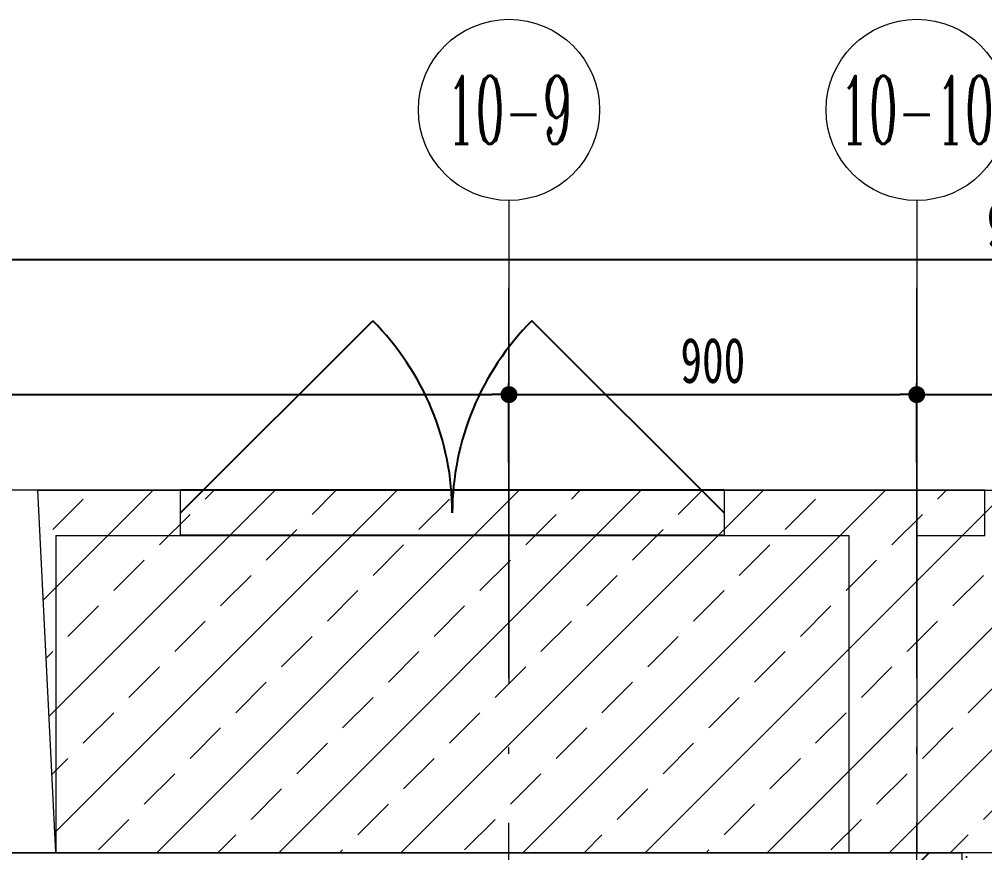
# Model space of a CAD drawing. Header units: millimetres. Extents: x 815519 to 890079, y 147095 to 251022.
# Drawn here: x 844532 to 846662, y 218617 to 220457 of the extents above; entities that cross this region are included whole.
import ezdxf
from ezdxf.enums import TextEntityAlignment as Align

# ---------------------------------------------------------------- set-up
doc = ezdxf.new("R2010")
doc.units = ezdxf.units.MM
doc.header["$LTSCALE"] = 1000
doc.linetypes.add('DOTE', pattern=[61.468, 50.8, -5.08, 0.508, -5.08])
doc.layers.get('Defpoints').update_dxf_attribs({"color": 1})
for name, color, linetype in [('A-尺寸标注', 53, 'Continuous'), ('DOOR_FIRE', 4, 'Continuous'), ('PUB_HATCH', 8, 'Continuous')]:
    doc.layers.add(name, color=color, linetype=linetype)
for name, color, linetype, lineweight in [('S-WALL', 255, 'Continuous', 0), ('S-轴号', 75, 'Continuous', 0), ('S-轴线', 149, 'DOTE', 0)]:
    doc.layers.add(name, color=color, linetype=linetype, lineweight=lineweight)
doc.styles.add('TH-STYLE1', font='', dxfattribs={"width": 0.7})
doc.styles.add('尺寸', font='ROMANC.SHX', dxfattribs={"width": 0.7})
doc.styles.get('TH-STYLE1').set_extended_font_data('STFangsong')
doc.dimstyles.new('TH-1：50', dxfattribs={"dimscale": 50, "dimtxt": 2, "dimasz": 0.75, "dimexe": 0.5, "dimexo": 0.8, "dimgap": 0.5, "dimtad": 1, "dimdec": 0, "dimrnd": 5, "dimdsep": 46, "dimtxsty": 'TH-STYLE1', "dimblk": 'DOT', "dimcen": 1, "dimdle": 0.5, "dimclrd": 53, "dimclre": 53, "dimclrt": 2, "dimadec": 0, "dimazin": 2, "dimtfac": 1, "dimtdec": 0, "dimtix": 1, "dimtmove": 2, "dimatfit": 3, "dimldrblk": 'HBA_DIMENSION_TICK-天华', "dimfxl": 3, "dimfxlon": 1, "dimarcsym": 0})

# ---------------------------------------------------------------- blocks, each defined once
blk = doc.blocks.new('$DorLib2D$00000116')
at = {"color": 0}
for p, q in [((-0.5, 0), (-0.1464, 0.3536)), ((0.5, 0), (0.1464, 0.3536))]:
    blk.add_line(p, q, dxfattribs=at)
for centre, start, end in [((-0.5, 0), 0, 45), ((0.5, 0), 135, 180)]:
    blk.add_arc(centre, 0.5, start, end, dxfattribs=at)
blk = doc.blocks.new('hl_Axis-A2')
at = {"color": 75, "ltscale": 2}
blk.add_line((16, 0), (0, 0), dxfattribs=at)
at = {"color": 75}
blk.add_circle((19, 0), 3, dxfattribs=at)
at = {"color": 2, "style": '尺寸', "width": 0.7}
blk.add_attdef('轴号', text='', height=3, dxfattribs=at).set_placement((19, 0), align=Align.MIDDLE_CENTER)
blk = doc.blocks.new('_Dot')
at = {"color": 33, "linetype": 'ByBlock', "lineweight": -2}
blk.add_line((-0.5, 0), (-1, 0), dxfattribs=at)
at = {"color": 33, "linetype": 'ByBlock', "const_width": 0.5}
blk.add_lwpolyline([(-0.25, 0, 1), (0.25, 0, 1)], format="xyb", close=True, dxfattribs=at)
blk = doc.blocks.new('*D482')
at = {"layer": 'A-尺寸标注', "color": 53, "lineweight": -2, "ltscale": 0.5, "transparency": 16777216}
for p, q in [((842112.3, 219478.8), (842112.3, 219653.8)), ((845612.3, 219478.8), (845612.3, 219653.8)), ((842149.8, 219628.8), (845574.8, 219628.8))]:
    blk.add_line(p, q, dxfattribs=at)
at = {"layer": 'Defpoints', "color": 0, "ltscale": 0.5, "transparency": 16777216}
for p in [(845612.3, 219628.8), (842112.3, 218863.4), (845612.3, 218863.4)]:
    blk.add_point(p, dxfattribs=at)
at = {"layer": 'A-尺寸标注', "color": 53, "lineweight": -2, "ltscale": 0.5, "transparency": 16777216, "xscale": 37.5, "yscale": 37.5, "zscale": 37.5, "rotation": 180}
blk.add_blockref('_Dot', (842112.3, 219628.8), dxfattribs=at)
at = {"layer": 'A-尺寸标注', "color": 53, "lineweight": -2, "ltscale": 0.5, "transparency": 16777216, "xscale": 37.5, "yscale": 37.5, "zscale": 37.5}
blk.add_blockref('_Dot', (845612.3, 219628.8), dxfattribs=at)
at = {"layer": 'A-尺寸标注', "color": 2, "ltscale": 0.5, "transparency": 16777216, "insert": (843862.3, 219703.8), "char_height": 100, "attachment_point": 5, "style": 'TH-STYLE1'}
blk.add_mtext('3500', dxfattribs=at)
blk = doc.blocks.new('HBA_DIMENSION_TICK-天华')
at = {"color": 50, "linetype": 'ByBlock'}
for points in [[(-72.714, 62.307), (-54.906, 79.963), (-12, -0.037), (0, 0)], [(-72.714, -62.307), (-54.906, -79.963), (-12, 0.037), (0, 0)]]:
    blk.add_solid(points, dxfattribs=at)
blk = doc.blocks.new('*D483')
at = {"layer": 'A-尺寸标注', "color": 53, "lineweight": -2, "ltscale": 0.5, "transparency": 16777216}
for p, q in [((845612.3, 219478.8), (845612.3, 219653.8)), ((846512.3, 219478.8), (846512.3, 219653.8)), ((845649.8, 219628.8), (846474.8, 219628.8))]:
    blk.add_line(p, q, dxfattribs=at)
at = {"layer": 'Defpoints', "color": 0, "ltscale": 0.5, "transparency": 16777216}
for p in [(846512.3, 219628.8), (845612.3, 218863.4), (846512.3, 218390.2)]:
    blk.add_point(p, dxfattribs=at)
at = {"layer": 'A-尺寸标注', "color": 53, "lineweight": -2, "ltscale": 0.5, "transparency": 16777216, "xscale": 37.5, "yscale": 37.5, "zscale": 37.5, "rotation": 180}
blk.add_blockref('_Dot', (845612.3, 219628.8), dxfattribs=at)
at = {"layer": 'A-尺寸标注', "color": 53, "lineweight": -2, "ltscale": 0.5, "transparency": 16777216, "xscale": 37.5, "yscale": 37.5, "zscale": 37.5}
blk.add_blockref('_Dot', (846512.3, 219628.8), dxfattribs=at)
at = {"layer": 'A-尺寸标注', "color": 2, "ltscale": 0.5, "transparency": 16777216, "insert": (846062.3, 219703.8), "char_height": 100, "attachment_point": 5, "style": 'TH-STYLE1'}
blk.add_mtext('900', dxfattribs=at)
blk = doc.blocks.new('*D484')
at = {"layer": 'A-尺寸标注', "color": 53, "lineweight": -2, "ltscale": 0.5, "transparency": 16777216}
for p, q in [((846512.3, 219478.8), (846512.3, 219653.8)), ((848212.3, 219478.8), (848212.3, 219653.8)), ((846549.8, 219628.8), (848174.8, 219628.8))]:
    blk.add_line(p, q, dxfattribs=at)
at = {"layer": 'Defpoints', "color": 0, "ltscale": 0.5, "transparency": 16777216}
for p in [(848212.3, 219628.8), (846512.3, 218390.2), (848212.3, 218040.8)]:
    blk.add_point(p, dxfattribs=at)
at = {"layer": 'A-尺寸标注', "color": 53, "lineweight": -2, "ltscale": 0.5, "transparency": 16777216, "xscale": 37.5, "yscale": 37.5, "zscale": 37.5, "rotation": 180}
blk.add_blockref('_Dot', (846512.3, 219628.8), dxfattribs=at)
at = {"layer": 'A-尺寸标注', "color": 53, "lineweight": -2, "ltscale": 0.5, "transparency": 16777216, "xscale": 37.5, "yscale": 37.5, "zscale": 37.5}
blk.add_blockref('_Dot', (848212.3, 219628.8), dxfattribs=at)
at = {"layer": 'A-尺寸标注', "color": 2, "ltscale": 0.5, "transparency": 16777216, "insert": (847362.3, 219703.8), "char_height": 100, "attachment_point": 5, "style": 'TH-STYLE1'}
blk.add_mtext('1700', dxfattribs=at)
blk = doc.blocks.new('*D486')
at = {"layer": 'A-尺寸标注', "color": 53, "lineweight": -2, "ltscale": 0.5, "transparency": 16777216}
for p, q in [((842112.3, 219777.3), (842112.3, 219952.3)), ((851412.3, 219777.3), (851412.3, 219952.3)), ((842149.8, 219927.3), (851374.8, 219927.3))]:
    blk.add_line(p, q, dxfattribs=at)
at = {"layer": 'Defpoints', "color": 0, "ltscale": 0.5, "transparency": 16777216}
for p in [(851412.3, 219927.3), (842112.3, 218517.5), (851412.3, 218517.5)]:
    blk.add_point(p, dxfattribs=at)
at = {"layer": 'A-尺寸标注', "color": 53, "lineweight": -2, "ltscale": 0.5, "transparency": 16777216, "xscale": 37.5, "yscale": 37.5, "zscale": 37.5, "rotation": 180}
blk.add_blockref('_Dot', (842112.3, 219927.3), dxfattribs=at)
at = {"layer": 'A-尺寸标注', "color": 53, "lineweight": -2, "ltscale": 0.5, "transparency": 16777216, "xscale": 37.5, "yscale": 37.5, "zscale": 37.5}
blk.add_blockref('_Dot', (851412.3, 219927.3), dxfattribs=at)
at = {"layer": 'A-尺寸标注', "color": 2, "ltscale": 0.5, "transparency": 16777216, "insert": (846762.3, 220002.3), "char_height": 100, "attachment_point": 5, "style": 'TH-STYLE1'}
blk.add_mtext('9300', dxfattribs=at)

msp = doc.modelspace()

# ---------------------------------------------------------------- hatches: boundary and pattern name
at = {"layer": 'PUB_HATCH'}
h = msp.add_hatch(dxfattribs=at)
h.set_pattern_fill('钢筋混凝土', color=256, scale=50, style=0)
h.set_pattern_definition([(45, (-168259.29, 41209.81), (-88.388348, 88.388348), []), (50, (-168259.3, 41209.8), (358.63009, -31.37607), [37.5, -412.5]), (355, (-168259.3, 41209.8), (-69.37567, 376.09607), [30, -330]), (100.4514, (-168229.4, 41207.2), (289.25469, 344.71977), [31.8701, -350.57106]), (46.1842, (-168259.3, 41309.8), (533.62052, -82.7595), [56.25, -618.75]), (96.6356, (-168214.8, 41302.9), (467.33135, 487.05894), [47.80514, -525.8565]), (351.1842, (-168259.3, 41309.8), (467.33097, 487.0593), [45, -495]), (21, (-168209.3, 41284.8), (298.45353, -201.309445), [37.5, -412.5]), (326, (-168209.3, 41284.8), (121.65767, 362.57502), [30, -330]), (71.4514, (-168184.42, 41268.03), (420.11131, 161.26525), [31.8701, -350.57106]), (37.5, (-168259.29, 41209.81), (6.079928, 166.446927), [0, -326, 0, -335, 0, -331.25]), (7.5, (-168259.3, 41209.8), (131.53477, 197.205856), [0, -191, 0, -318.5, 0, -126.25]), (327.5, (-168370.79, 41209.81), (266.911218, -11.277436), [0, -125, 0, -390, 0, -517.5]), (317.5, (-168420.8, 41209.8), (291.593085, 50.05249), [0, -162.5, 0, -259, 0, -367.5])])
h.paths.add_polyline_path([(848012.3, 219217.5), (848012.3, 218617.5), (846412.3, 218617.5), (846412.3, 218417.5), (848212.3, 218417.5), (848212.3, 219417.5), (847412.3, 219417.5), (847412.3, 219217.5)])
at = {"layer": 'S-WALL', "ltscale": 0.5}
h = msp.add_hatch(dxfattribs=at)
h.set_pattern_fill('ANSI33', color=251, scale=30)
h.set_pattern_definition([(45, (-998.2, -28322.43), (-134.70384, 134.70384), []), (45, (-863.5, -28322.43), (-134.70384, 134.70384), [95.25, -47.625])])
h.paths.add_polyline_path([(844572.3, 219417.5), (848252.3, 219417.5), (848292.3, 218617.5), (844612.3, 218617.5)])

# ---------------------------------------------------------------- linework, layer by layer
at = {"layer": 'DOOR_FIRE'}
for p, q in [((846087.3, 219417.5, 300), (844887.3, 219417.5, 300)), ((846087.3, 219317.5, 300), (844887.3, 219317.5, 300))]:
    msp.add_line(p, q, dxfattribs=at)
at = {"layer": 'S-WALL'}
for p, q in [((844887.3, 219417.5), (844512.3, 219417.5)), ((844887.3, 219317.5), (844887.3, 219417.5)), ((846412.3, 219417.5), (846087.3, 219417.5)), ((846087.3, 219417.5), (846087.3, 219317.5)), ((846662.3, 219417.5), (846412.3, 219417.5)), ((846662.3, 219317.5), (846662.3, 219417.5)), ((844612.3, 219317.5), (844612.3, 218617.5)), ((844612.3, 219317.5), (844887.3, 219317.5)), ((846087.3, 219317.5), (846362.3, 219317.5)), ((846362.3, 219317.5), (846362.3, 218617.5)), ((846512.3, 219317.5), (846512.3, 218617.5)), ((846512.3, 219317.5), (846662.3, 219317.5)), ((843912.3, 218617.5), (846612.3, 218617.5)), ((846362.3, 218617.5), (844612.3, 218617.5)), ((848012.3, 218617.5), (846512.3, 218617.5)), ((846612.3, 217917.5), (846612.3, 218617.5))]:
    msp.add_line(p, q, dxfattribs=at)
msp.add_lwpolyline([(848012.3, 219217.5), (848012.3, 218617.5), (844612.3, 218617.5), (844612.3, 218617.5), (843712.3, 218617.5), (843712.3, 218417.5), (843812.3, 218417.5), (843812.3, 218417.5), (848212.3, 218417.5), (848212.3, 219417.5), (847412.3, 219417.5), (847412.3, 219217.5)], close=True, dxfattribs=at)
at = {"layer": 'S-WALL', "ltscale": 0.5}
msp.add_lwpolyline([(844572.3, 219417.5), (848252.3, 219417.5), (848292.3, 218617.5), (844612.3, 218617.5)], close=True, dxfattribs=at)
at = {"layer": 'S-轴线', "linetype": 'DOTE', "ltscale": 0.03}
for p, q in [((845612.3, 207938.9), (845612.3, 219864.7)), ((846512.3, 207938.9), (846512.3, 219864.7))]:
    msp.add_line(p, q, dxfattribs=at)

# ---------------------------------------------------------------- block references
at = {"layer": 'DOOR_FIRE', "xscale": -1200, "yscale": -1200, "zscale": 100, "rotation": 180}
msp.add_blockref('$DorLib2D$00000116', (845487.3, 219367.5), dxfattribs=at)
at = {"layer": 'S-轴号'}
ref = msp.add_blockref('hl_Axis-A2', (845612.3, 218990.7), dxfattribs=dict(at, xscale=66.66666666666666, yscale=66.66666666666666, zscale=66.66666666666666, rotation=90))
ref.add_attrib('轴号', '10-9', dxfattribs={"layer": '0', "color": 2, "height": 150, "style": '尺寸', "width": 0.5}).set_placement((845612.3, 220257.4), align=Align.MIDDLE_CENTER)
ref = msp.add_blockref('hl_Axis-A2', (846512.3, 218990.7), dxfattribs=dict(at, xscale=66.66666666666666, yscale=66.66666666666666, zscale=66.66666666666666, rotation=90))
ref.add_attrib('轴号', '10-10', dxfattribs={"layer": '0', "color": 2, "height": 150, "style": '尺寸', "width": 0.5}).set_placement((846512.3, 220257.4), align=Align.MIDDLE_CENTER)

# ---------------------------------------------------------------- dimensions: what is measured, and where the dimension line sits
at = {"layer": 'A-尺寸标注', "ltscale": 0.5}
for base, p1, p2, picture, middle in [((851412.3, 219927.3), (842112.3, 218517.5), (851412.3, 218517.5), '*D486', (846762.3, 220002.3)), ((845612.3, 219628.8), (842112.3, 218863.4), (845612.3, 218863.4), '*D482', (843862.3, 219703.8)), ((846512.3, 219628.8), (845612.3, 218863.4), (846512.3, 218390.2), '*D483', (846062.3, 219703.8)), ((848212.3, 219628.8), (846512.3, 218390.2), (848212.3, 218040.8), '*D484', (847362.3, 219703.8))]:
    dim = msp.add_linear_dim(base=base, p1=p1, p2=p2, dimstyle='TH-1：50', dxfattribs=at)
    dim.commit()
    dim.dimension.update_dxf_attribs({"geometry": picture, "text_midpoint": middle})

doc.saveas('drawing.dxf')
